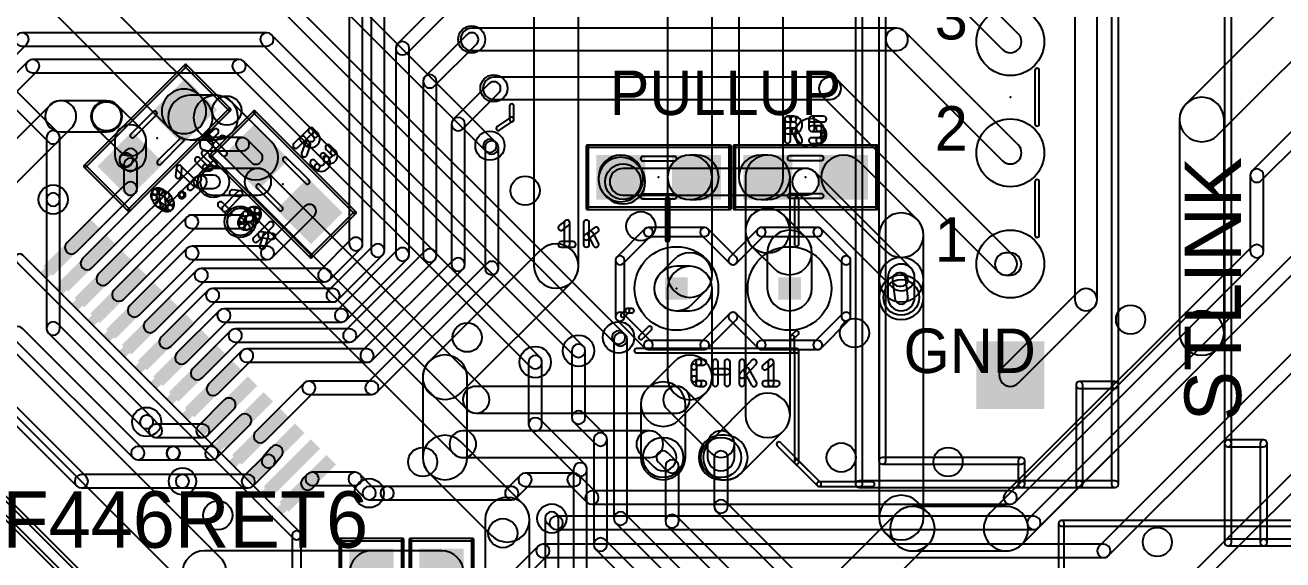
# Model space of a CAD drawing. Extents: x -4.5 to 73, y -1.7 to 47.2.
# Drawn here: x 29.37 to 57.62, y 15.2 to 27.22 of the extents above; entities that cross this region are included whole.
import ezdxf
from ezdxf.enums import TextEntityAlignment as Align

# ---------------------------------------------------------------- set-up
doc = ezdxf.new("R2010")
doc.units = 0
for name, color, linetype in [('1', 12, 'CONTINUOUS'), ('16', 132, 'CONTINUOUS'), ('17', 110, 'CONTINUOUS'), ('18', 110, 'CONTINUOUS'), ('21', 253, 'CONTINUOUS'), ('22', 253, 'CONTINUOUS'), ('23', 53, 'CONTINUOUS'), ('24', 53, 'CONTINUOUS'), ('25', 253, 'CONTINUOUS'), ('27', 253, 'CONTINUOUS'), ('39', 12, 'CONTINUOUS'), ('41', 12, 'CONTINUOUS'), ('42', 132, 'CONTINUOUS'), ('51', 253, 'CONTINUOUS'), ('52', 253, 'CONTINUOUS')]:
    doc.layers.add(name, color=color, linetype=linetype)

# ---------------------------------------------------------------- blocks, each defined once
blk = doc.blocks.new('RECT')
blk.add_solid([(-0.5, -0.5), (0.5, -0.5), (-0.5, 0.5), (0.5, 0.5)])
blk = doc.blocks.new('ROUNDP')
blk.add_circle((0, 0), 0.5)
blk = doc.blocks.new('SQUAREP')
blk.add_solid([(-0.5, -0.5), (0.5, -0.5), (-0.5, 0.5), (0.5, 0.5)])
blk = doc.blocks.new('ROUNDV')
blk.add_circle((0, 0), 0.5)

msp = doc.modelspace()

# ---------------------------------------------------------------- linework, layer by layer
at = {"layer": '1'}
for points in [[(52.947, 34.0875), (52.947, 21.047, 1), (53.447, 21.047), (53.447, 34.0875, 1)], [(45.4, 31.7), (45.4, 23.8, 1), (46.4, 23.8), (46.4, 31.7, 1)], [(44.8, 23.8), (44.8, 30.76, 1), (43.8, 30.76), (43.8, 23.8, 1)], [(36.65, 29.4), (36.65, 22.3, 1), (36.95, 22.3), (36.95, 29.4, 1)], [(41.8, 21.8061), (41.8, 28.8, 1), (40.8, 28.8), (40.8, 21.8061, 1)], [(56.1529, 24.7471), (59.0911, 27.6852, 1), (58.3839, 28.3923), (55.4458, 25.4542, 1)], [(30.0664, 27.4498), (32.5862, 24.93, 1), (33.2933, 25.6371), (30.7736, 28.1569, 1)], [(30.1061, 24.8061), (26.8061, 28.1061, 1), (26.5939, 27.8939), (29.8939, 24.5939, 1)], [(37.9529, 26.5939), (39.1529, 27.7939, 1), (38.9408, 28.006), (37.7408, 26.806, 1)], [(37.1421, 27.8079), (37.1421, 22.1523, 1), (37.4421, 22.1523), (37.4421, 27.8079, 1)], [(37.6969, 26.7), (37.6969, 22.0673, 1), (37.9969, 22.0673), (37.9969, 26.7, 1)], [(38.5658, 25.8536), (39.5061, 26.7939, 1), (39.2939, 27.0061), (38.3536, 26.0658, 1)], [(38.6097, 22.0403), (38.6097, 25.9597, 1), (38.3097, 25.9597), (38.3097, 22.0403, 1)], [(32.5862, 24.93), (32.7262, 24.79, 1), (33.4333, 25.4971), (33.2933, 25.6371, 1)], [(39.2037, 24.8915), (40.0061, 25.6939, 1), (39.7939, 25.9061), (38.9915, 25.1037, 1)], [(30.9525, 24.9227), (31.4902, 24.385, 1), (31.9852, 24.88), (31.4475, 25.4177, 1)], [(33.654, 25.6435), (33.0798, 25.6435, 1), (33.0798, 24.6435), (33.654, 24.6435, 1)], [(33.3004, 24.79), (34.2004, 23.89, 1), (34.9075, 24.5971), (34.0075, 25.4971, 1)], [(56.2994, 20.2994), (56.2994, 25.1006, 1), (55.2994, 25.1006), (55.2994, 20.2994, 1)], [(38.9476, 24.9976), (38.9476, 21.8384, 1), (39.2476, 21.8384), (39.2476, 24.9976, 1)], [(31.3877, 24.6325), (31.3877, 24.3, 1), (32.0877, 24.3), (32.0877, 24.6325, 1)], [(30.15, 23.3), (30.15, 24.7, 1), (29.85, 24.7), (29.85, 23.3, 1)], [(30.8724, 21.7627), (33.5472, 24.4375, 1), (33.335, 24.6496), (30.6603, 21.9748, 1)], [(34.254, 24.6935), (33.4411, 24.6935, 1), (33.4411, 24.3935), (34.254, 24.3935, 1)], [(34.1479, 24.4375), (34.4479, 24.1375, 1), (34.66, 24.3496), (34.36, 24.6496, 1)], [(39.7038, 24.4038), (39.7439, 24.3637, 1), (39.9561, 24.5759), (39.916, 24.616, 1)], [(39.7, 24.4698), (39.7, 21.7588, 1), (40, 21.7588), (40, 24.4698, 1)], [(31.6316, 24.4061), (31.5316, 24.3061, 1), (31.7438, 24.0939), (31.8438, 24.1939, 1)], [(31.4877, 24.2), (31.4877, 24.1815, 1), (31.7877, 24.1815), (31.7877, 24.2, 1)], [(31.5316, 24.0754), (31.6316, 23.9754, 1), (31.8438, 24.1875), (31.7438, 24.2875, 1)], [(42.25, 23.8), (42.25, 23.75, 1), (43.25, 23.75), (43.25, 23.8, 1)], [(44.45, 24.3), (44.3, 24.3, 1), (44.3, 23.3), (44.45, 23.3, 1)], [(44.8, 21.6), (44.8, 23.8, 1), (43.8, 23.8), (43.8, 21.6, 1)], [(46.05, 24.3), (45.9, 24.3, 1), (45.9, 23.3), (46.05, 23.3, 1)], [(46.55, 22.6), (46.55, 23.8, 1), (45.55, 23.8), (45.55, 22.6, 1)], [(47.3964, 23.4464), (48.6964, 22.1464, 1), (49.4036, 22.8536), (48.1036, 24.1536, 1)], [(31.5877, 24.0815), (31.5877, 23.5473, 1), (31.8877, 23.5473), (31.8877, 24.0815, 1)], [(43.1536, 24.0536), (43.1036, 24.1036, 1), (42.3964, 23.3964), (42.4464, 23.3464, 1)], [(33.1986, 23.8061), (31.0138, 21.6213, 1), (31.226, 21.4092), (33.4107, 23.5939, 1)], [(33.6, 23.85), (33.3047, 23.85, 1), (33.3047, 23.55), (33.6, 23.55, 1)], [(31.6316, 23.6533), (30.3067, 22.3284, 1), (30.5188, 22.1163), (31.8438, 23.4412, 1)], [(34.9207, 21.9939), (35.8621, 22.9354, 1), (35.65, 23.1475), (34.7085, 22.2061, 1)], [(31.5795, 21.0556), (33.2178, 22.6939, 1), (33.0057, 22.9061), (31.3674, 21.2677, 1)], [(34.2, 22.95), (33.1118, 22.95, 1), (33.1118, 22.65), (34.2, 22.65, 1)], [(46.8936, 22.4636), (46.4036, 22.9536, 1), (45.6964, 22.2464), (46.1864, 21.7564, 1)], [(46.55, 18.45), (46.55, 22.6, 1), (45.55, 22.6), (45.55, 18.45, 1)], [(48.55, 22.5), (48.55, 21.5, 1), (49.55, 21.5), (49.55, 22.5, 1)], [(47.04, 21.3), (47.04, 22.11, 1), (46.04, 22.11), (46.04, 21.3, 1)], [(36.2061, 21.4939), (36.9061, 22.1939, 1), (36.6939, 22.4061), (35.9939, 21.7061, 1)], [(31.9331, 20.702), (33.2249, 21.9939, 1), (33.0128, 22.2061), (31.7209, 20.9142, 1)], [(33.1189, 21.95), (34.8146, 21.95, 1), (34.8146, 22.25), (33.1189, 22.25, 1)], [(36.3935, 21.0415), (37.3981, 22.0462, 1), (37.186, 22.2583), (36.1813, 21.2537, 1)], [(36.5809, 20.5891), (37.9529, 21.9612, 1), (37.7408, 22.1733), (36.3687, 20.8013, 1)], [(36.7682, 20.1367), (38.5658, 21.9342, 1), (38.3536, 22.1464), (36.5561, 20.3489, 1)], [(39.1536, 18.9525), (41.6536, 21.4525, 1), (40.9464, 22.1596), (38.4464, 19.6596, 1)], [(44.3536, 20.9464), (44.6536, 21.2464, 1), (43.9464, 21.9536), (43.6464, 21.6536, 1)], [(37.1556, 19.6843), (39.2037, 21.7324, 1), (38.9915, 21.9445), (36.9435, 19.8965, 1)], [(37.2649, 18.9615), (39.9561, 21.6527, 1), (39.7439, 21.8649), (37.0527, 19.1737, 1)], [(44, 20.8), (44.3, 20.8, 1), (44.3, 21.8), (44, 21.8, 1)], [(44.8, 19.3), (44.8, 21.3, 1), (43.8, 21.3), (43.8, 19.3, 1)], [(48.55, 21.5), (48.55, 21.1, 1), (49.55, 21.1), (49.55, 21.5, 1)], [(32.2866, 20.3485), (33.432, 21.4939, 1), (33.2199, 21.7061), (32.0745, 20.5606, 1)], [(33.326, 21.45), (36.1, 21.45, 1), (36.1, 21.75), (33.326, 21.75, 1)], [(48.55, 21.1), (48.55, 16.15, 1), (49.55, 16.15), (49.55, 21.1, 1)], [(48.8512, 21.4814), (48.9012, 21.0814, 1), (49.1988, 21.1186), (49.1488, 21.5186, 1)], [(49, 21.35), (49.05, 21.35, 1), (49.05, 21.65), (49, 21.65, 1)], [(32.6402, 19.9949), (33.6868, 21.0415, 1), (33.4746, 21.2537), (32.428, 20.2071, 1)], [(33.5807, 20.9976), (36.2874, 20.9976, 1), (36.2874, 21.2976), (33.5807, 21.2976, 1)], [(53.0202, 21.2238), (51.3232, 19.5268, 1), (51.6768, 19.1732), (53.3738, 20.8702, 1)], [(32.9937, 19.6414), (33.9415, 20.5891, 1), (33.7293, 20.8013), (32.7816, 19.8535, 1)], [(33.8354, 20.5452), (36.4748, 20.5452, 1), (36.4748, 20.8452), (33.8354, 20.8452, 1)], [(51.7536, 15.5464), (56.1529, 19.9458, 1), (55.4458, 20.6529), (51.0464, 16.2536, 1)], [(33.7526, 15.2545), (28.7536, 20.2536, 1), (28.0464, 19.5464), (33.0455, 14.5474, 1)], [(32.0061, 17.7061), (29.3085, 20.4037, 1), (29.0963, 20.1915), (31.7939, 17.4939, 1)], [(33.3473, 19.2878), (34.1962, 20.1367, 1), (33.984, 20.3489), (33.1351, 19.5, 1)], [(34.0901, 20.0928), (36.6622, 20.0928, 1), (36.6622, 20.3928), (34.0901, 20.3928, 1)], [(42.5939, 20.0939), (42.6391, 20.0487, 1), (42.8513, 20.2609), (42.8061, 20.3061, 1)], [(25.1448, 19.9949), (30.3939, 14.7458, 1), (30.6061, 14.958), (25.357, 20.2071, 1)], [(42.5952, 20.1548), (42.5952, 16.1288, 1), (42.8952, 16.1288), (42.8952, 20.1548, 1)], [(33.7008, 18.9343), (34.4509, 19.6843, 1), (34.2387, 19.8965), (33.4887, 19.1464, 1)], [(34.3448, 19.6404), (37.0496, 19.6404, 1), (37.0496, 19.9404), (34.3448, 19.9404, 1)], [(39.3, 17.5), (39.3, 19.3061, 1), (38.3, 19.3061), (38.3, 17.5, 1)], [(40.979, 18.2449), (40.979, 19.6449, 1), (40.679, 19.6449), (40.679, 18.2449, 1)], [(41.95, 18.4), (41.95, 19.9, 1), (41.65, 19.9), (41.65, 18.4, 1)], [(44.0536, 18.3464), (44.6536, 18.9464, 1), (43.9464, 19.6536), (43.3464, 19.0536, 1)], [(34.7615, 17.8736), (35.8494, 18.9615, 1), (35.6373, 19.1737), (34.5494, 18.0858, 1)], [(37.1588, 19.2176), (35.7433, 19.2176, 1), (35.7433, 18.9176), (37.1588, 18.9176, 1)], [(43.2, 18.7), (43.2, 17.5, 1), (44.2, 17.5), (44.2, 18.7, 1)], [(45.4536, 17.1464), (46.4036, 18.0964, 1), (45.6964, 18.8036), (44.7464, 17.8536, 1)], [(33.8422, 18.7929), (33.2555, 18.2061, 1), (33.4676, 17.9939), (34.0544, 18.5807, 1)], [(32.4061, 18.2061), (32.2061, 18.4061, 1), (31.9939, 18.1939), (32.1939, 17.9939, 1)], [(34.1958, 18.4393), (33.4574, 17.7009, 1), (33.6695, 17.4887), (34.4079, 18.2272, 1)], [(41.9465, 17.3396), (40.9351, 18.351, 1), (40.723, 18.1389), (41.7343, 17.1275, 1)], [(42.3989, 18.0133), (41.9061, 18.5061, 1), (41.6939, 18.2939), (42.1867, 17.8011, 1)], [(33.3615, 18.25), (32.3, 18.25, 1), (32.3, 17.95), (33.3615, 17.95, 1)], [(40.5536, 16.4536), (39.1536, 17.8536, 1), (38.4464, 17.1464), (39.8464, 15.7464, 1)], [(42.4428, 15.5414), (42.4428, 17.9072, 1), (42.1428, 17.9072), (42.1428, 15.5414, 1)], [(45, 17), (45.1, 17, 1), (45.1, 18), (45, 18, 1)], [(32.6948, 17.75), (31.9, 17.75, 1), (31.9, 17.45), (32.6948, 17.45, 1)], [(32.8061, 17.7009), (32.8009, 17.7061, 1), (32.5887, 17.4939), (32.5939, 17.4887, 1)], [(33.5634, 17.7448), (32.7, 17.7448, 1), (32.7, 17.4448), (33.5634, 17.4448, 1)], [(34.4885, 16.8589), (34.9409, 17.3113, 1), (34.7287, 17.5235), (34.2763, 17.0711, 1)], [(34.95, 17.3213), (35.1241, 17.53, 1), (34.8938, 17.7222), (34.7196, 17.5135, 1)], [(43.5939, 17.3939), (43.7939, 17.1939, 1), (44.0061, 17.4061), (43.8061, 17.6061, 1)], [(45.15, 16.4), (45.15, 17.5, 1), (44.85, 17.5), (44.85, 16.4, 1)], [(41.9904, 14.854), (41.9904, 17.2336, 1), (41.6904, 17.2336), (41.6904, 14.854, 1)], [(43.75, 17.3), (43.75, 16.0677, 1), (44.05, 16.0677), (44.05, 17.3, 1)], [(32.9038, 16.815), (34.3824, 16.815, 1), (34.3824, 17.115), (32.9038, 17.115, 1)], [(35.71, 17.1251), (35.61, 17.0251, 1), (35.8221, 16.813), (35.9221, 16.913, 1)], [(36.781, 17.169), (35.8161, 17.169, 1), (35.8161, 16.869), (36.781, 16.869, 1)], [(37.2061, 16.8061), (36.887, 17.1251, 1), (36.6749, 16.913), (36.9939, 16.5939, 1)], [(40.7, 13.9), (40.7, 16.1, 1), (39.7, 16.1), (39.7, 13.9, 1)], [(46.7348, 14.8773), (45.1061, 16.5061, 1), (44.8939, 16.2939), (46.5227, 14.6652, 1)], [(48.9464, 16.2536), (47.3152, 14.6223, 1), (48.0223, 13.9152), (49.6536, 15.5464, 1)], [(48.6964, 15.7964), (48.9464, 15.5464, 1), (49.6536, 16.2536), (49.4036, 16.5036, 1)], [(51.4, 16.4), (49.3, 16.4, 1), (49.3, 15.4), (51.4, 15.4, 1)], [(41.05, 16.1298), (41.05, 13.1, 1), (41.35, 13.1), (41.35, 16.1298, 1)], [(45.7348, 13.3513), (42.8513, 16.2348, 1), (42.6391, 16.0227), (45.5227, 13.1392, 1)], [(46.2348, 13.945), (44.0061, 16.1737, 1), (43.7939, 15.9616), (46.0227, 13.7328, 1)], [(45.2348, 12.8115), (42.3989, 15.6474, 1), (42.1867, 15.4353), (45.0227, 12.5994, 1)], [(38.7225, 15.401), (33.399, 15.401, 1), (33.399, 14.401), (38.7225, 14.401, 1)], [(38.7225, 15.401), (37.151, 15.401, 1), (37.151, 14.401), (38.7225, 14.401, 1)]]:
    msp.add_lwpolyline(points, format="xyb", close=True, dxfattribs=at)
at = {"layer": '16'}
for points in [[(39.916, 24.616), (35.7261, 28.8059, 1), (35.5139, 28.5937), (39.7038, 24.4038, 1)], [(50.2733, 27.7232), (51.3232, 26.6732, 1), (51.6768, 27.0268), (50.6268, 28.0767, 1)], [(42.8061, 20.3061), (35.5061, 27.6061, 1), (35.2939, 27.3939), (42.5939, 20.0939, 1)], [(39.4, 26.65), (48.95, 26.65, 1), (48.95, 27.15), (39.4, 27.15, 1)], [(48.7732, 26.7232), (51.3232, 24.1732, 1), (51.6768, 24.5268), (49.1268, 27.0768, 1)], [(29.1939, 27.0061), (25.8519, 23.664, 1), (26.064, 23.4519), (29.4061, 26.7939, 1)], [(34.8, 27.05), (29.3, 27.05, 1), (29.3, 26.75), (34.8, 26.75, 1)], [(41.9061, 20.0061), (34.9061, 27.0061, 1), (34.6939, 26.7939), (41.6939, 19.7939, 1)], [(26.349, 22.8971), (29.6459, 26.1939, 1), (29.4337, 26.4061), (26.1369, 23.1092, 1)], [(29.5398, 26.15), (34.174, 26.15, 1), (34.174, 26.45), (29.5398, 26.45, 1)], [(34.0679, 26.1939), (40.723, 19.5389, 1), (40.9351, 19.751), (34.28, 26.4061, 1)], [(47.45, 26.05), (39.9, 26.05, 1), (39.9, 25.55), (47.45, 25.55, 1)], [(51.5768, 22.0268), (47.6268, 25.9768, 1), (47.2732, 25.6232), (51.2232, 21.6732, 1)], [(29.9227, 25.4177), (28.1525, 23.6475, 1), (28.6475, 23.1525), (30.4177, 24.9227, 1)], [(30.1702, 24.8202), (31.2, 24.8202, 1), (31.2, 25.5202), (30.1702, 25.5202, 1)], [(58.6314, 25.6448), (56.9314, 23.9448, 1), (57.1436, 23.7327), (58.8436, 25.4327, 1)], [(33.6, 23.4), (34.6, 23.4, 1), (34.6, 24), (33.6, 24, 1)], [(39.7121, 19.0121), (34.8121, 23.9121, 1), (34.3879, 23.4879), (39.2879, 18.5879, 1)], [(46.9, 24), (42.8, 24, 1), (42.8, 23.4), (46.9, 23.4, 1)], [(46.6879, 23.4879), (48.8379, 21.3379, 1), (49.2621, 21.7621), (47.1121, 23.9121, 1)], [(56.8875, 23.8388), (56.8875, 22.1388, 1), (57.1875, 22.1388), (57.1875, 23.8388, 1)], [(29.85, 23.3), (29.85, 20.4, 1), (30.15, 20.4), (30.15, 23.3, 1)], [(34.2, 22.5), (34.2092, 22.5, 1), (34.2092, 23.1), (34.2, 23.1, 1)], [(39.4165, 18.012), (34.4214, 23.012, 1), (33.9969, 22.588), (38.9921, 17.588, 1)], [(58.6314, 22.8448), (51.9225, 16.1359, 1), (52.1346, 15.9237), (58.8436, 22.6327, 1)], [(25.0939, 22.2939), (30.5289, 16.8589, 1), (30.7411, 17.0711), (25.3061, 22.5061, 1)], [(51.5, 22.1), (51.4, 22.1, 1), (51.4, 21.6), (51.5, 21.6, 1)], [(56.9314, 22.2448), (51.3899, 16.7032, 1), (51.602, 16.4911), (57.1436, 22.0327, 1)], [(48.75, 21.55), (48.75, 21.1, 1), (49.35, 21.1), (49.35, 21.55, 1)], [(53.7048, 15.2939), (58.8436, 20.4327, 1), (58.6314, 20.6448), (53.4927, 15.5061, 1)], [(29.8939, 20.2939), (31.9939, 18.1939, 1), (32.2061, 18.4061), (30.1061, 20.5061, 1)], [(25.7331, 19.2947), (31.3357, 13.6921, 1), (31.5479, 13.9043), (25.9453, 19.5069, 1)], [(44, 19.1), (39.5, 19.1, 1), (39.5, 18.5), (44, 18.5, 1)], [(45.2121, 18.0121), (44.2121, 19.0121, 1), (43.7879, 18.5879), (44.7879, 17.5879, 1)], [(43.4, 18.1), (39.2043, 18.1, 1), (39.2043, 17.5), (43.4, 17.5, 1)], [(43.9121, 17.7121), (43.6121, 18.0121, 1), (43.1879, 17.5879), (43.4879, 17.2879, 1)], [(45.3, 17.5), (45.3, 17.8, 1), (44.7, 17.8), (44.7, 17.5, 1)], [(58.6314, 17.9395), (55.698, 15.0061, 1), (55.9101, 14.7939), (58.8436, 17.7274, 1)], [(30.635, 16.815), (32.9038, 16.815, 1), (32.9038, 17.115), (30.635, 17.115, 1)], [(40.4061, 16.5939), (40.7061, 16.8939, 1), (40.4939, 17.1061), (40.1939, 16.8061, 1)], [(40.6, 16.85), (41.6975, 16.85, 1), (41.6975, 17.15), (40.6, 17.15, 1)], [(41.5914, 16.8939), (41.9939, 16.4914, 1), (42.2061, 16.7035), (41.8035, 17.1061, 1)], [(37.1, 16.55), (37.5, 16.55, 1), (37.5, 16.85), (37.1, 16.85, 1)], [(37.6085, 16.8037), (37.6061, 16.8061, 1), (37.3939, 16.5939), (37.3963, 16.5915, 1)], [(37.5024, 16.5476), (40.3, 16.5475, 1), (40.3, 16.8475), (37.5024, 16.8476, 1)], [(40.45, 16.6975), (40.45, 16.7, 1), (40.15, 16.7), (40.15, 16.6975, 1)], [(51.4959, 16.7472), (42.1, 16.7475, 1), (42.1, 16.4475), (51.4959, 16.4472, 1)], [(41.4061, 16.1359), (41.3061, 16.2359, 1), (41.0939, 16.0237), (41.1939, 15.9237, 1)], [(52.0286, 16.1798), (41.3, 16.1798, 1), (41.3, 15.8798), (52.0286, 15.8798, 1)], [(38.4061, 12.5939), (41.1061, 15.2939, 1), (40.8939, 15.5061), (38.1939, 12.8061, 1)], [(41, 15.25), (53.5988, 15.25, 1), (53.5988, 15.55), (41, 15.55, 1)]]:
    msp.add_lwpolyline(points, format="xyb", close=True, dxfattribs=at)
at = {"layer": '21'}
for points in [[(56.4637, 17.8188), (56.4637, 30.7588, 1), (56.3113, 30.7588), (56.3113, 17.8188, 1)], [(43.2932, 22.6418), (42.6582, 22.0068, 1), (42.8018, 21.8632), (43.4368, 22.4982, 1)], [(43.365, 22.4684), (44.635, 22.4684, 1), (44.635, 22.6716), (43.365, 22.6716, 1)], [(44.5632, 22.4982), (45.1982, 21.8632, 1), (45.3418, 22.0068), (44.7068, 22.6418, 1)], [(45.3418, 21.8632), (45.9768, 22.4982, 1), (45.8332, 22.6418), (45.1982, 22.0068, 1)], [(45.905, 22.4684), (47.175, 22.4684, 1), (47.175, 22.6716), (45.905, 22.6716, 1)], [(47.1032, 22.4982), (47.7382, 21.8632, 1), (47.8818, 22.0068), (47.2468, 22.6418, 1)], [(29.1742, 21.903), (35.3967, 15.6805, 1), (35.5404, 15.8241), (29.3179, 22.0467, 1)], [(42.6284, 21.935), (42.6284, 20.665, 1), (42.8316, 20.665), (42.8316, 21.935, 1)], [(47.7084, 21.935), (47.7084, 20.665, 1), (47.9116, 20.665), (47.9116, 21.935, 1)], [(42.6582, 20.5932), (43.2932, 19.9582, 1), (43.4368, 20.1018), (42.8018, 20.7368, 1)], [(45.1982, 20.7368), (44.5632, 20.1018, 1), (44.7068, 19.9582), (45.3418, 20.5932, 1)], [(45.9768, 20.1018), (45.3418, 20.7368, 1), (45.1982, 20.5932), (45.8332, 19.9582, 1)], [(47.7382, 20.7368), (47.1032, 20.1018, 1), (47.2468, 19.9582), (47.8818, 20.5932, 1)], [(44.635, 20.1316), (43.365, 20.1316, 1), (43.365, 19.9284), (44.635, 19.9284, 1)], [(47.175, 20.1316), (45.905, 20.1316, 1), (45.905, 19.9284), (47.175, 19.9284, 1)], [(56.4637, 15.5888), (56.4637, 17.8188, 1), (56.3113, 17.8188), (56.3113, 15.5888, 1)], [(57.1875, 17.895), (56.3875, 17.895, 1), (56.3875, 17.7426), (57.1875, 17.7426, 1)], [(57.2637, 15.5888), (57.2637, 17.8188, 1), (57.1113, 17.8188), (57.1113, 15.5888, 1)], [(35.367, 15.7523), (35.367, 15.0452, 1), (35.5702, 15.0452), (35.5702, 15.7523, 1)], [(56.3875, 15.5126), (57.1875, 15.5126, 1), (57.1875, 15.665), (56.3875, 15.665, 1)], [(57.1875, 15.5126), (58.4875, 15.5126, 1), (58.4875, 15.665), (57.1875, 15.665, 1)]]:
    msp.add_lwpolyline(points, format="xyb", close=True, dxfattribs=at)
at = {"layer": '22'}
for points in [[(48.0238, 34.3), (48.0238, 16.9, 1), (48.1762, 16.9), (48.1762, 34.3, 1)], [(48.7012, 17.425), (48.7012, 33.775, 1), (48.5488, 33.775), (48.5488, 17.425, 1)], [(53.9262, 19.13), (53.9262, 32.07, 1), (53.7738, 32.07), (53.7738, 19.13, 1)], [(53.1262, 16.9), (53.1262, 19.13, 1), (52.9738, 19.13), (52.9738, 16.9, 1)], [(53.05, 19.0538), (53.85, 19.0538, 1), (53.85, 19.2062), (53.05, 19.2062, 1)], [(53.9262, 16.9), (53.9262, 19.13, 1), (53.7738, 19.13), (53.7738, 16.9, 1)], [(51.75, 17.5012), (48.625, 17.5012, 1), (48.625, 17.3488), (51.75, 17.3488, 1)], [(51.8262, 16.9), (51.8262, 17.425, 1), (51.6738, 17.425), (51.6738, 16.9, 1)], [(51.75, 16.9762), (48.1, 16.9762, 1), (48.1, 16.8238), (51.75, 16.8238, 1)], [(53.05, 16.9762), (51.75, 16.9762, 1), (51.75, 16.8238), (53.05, 16.8238, 1)], [(53.85, 16.9762), (53.05, 16.9762, 1), (53.05, 16.8238), (53.85, 16.8238, 1)], [(52.6438, 15.9553), (64.6437, 15.9553, 1), (64.6437, 16.0823), (52.6438, 16.0823, 1)], [(52.5803, 16.0188), (52.5803, 12.9088, 1), (52.7073, 12.9088), (52.7073, 16.0188, 1)]]:
    msp.add_lwpolyline(points, format="xyb", close=True, dxfattribs=at)
at = {"layer": '23'}
for p in [(32.3388, 24.6825), (43.6, 23.8), (46.9, 23.8), (35.155, 23.6425), (44, 21.3)]:
    msp.add_point(p, dxfattribs=at)
at = {"layer": '24'}
msp.add_point((51.5, 25.6), dxfattribs=at)
at = {"layer": '25'}
for points in [[(46.5583, 24.6255), (46.5583, 25.1081, 1), (46.4313, 25.1081), (46.4313, 24.6255, 1)], [(46.4948, 25.0446), (46.6289, 25.0446, 1), (46.6289, 25.1716), (46.4948, 25.1716, 1)], [(46.6289, 24.9035, 1), (46.6289, 24.7765, 1), (46.6289, 25.1716, 1), (46.6289, 25.0446, -1)], [(47.1006, 24.8936), (47.1006, 25.1081, 1), (46.9736, 25.1081), (46.9736, 24.8936, 1)], [(47.0371, 25.0446), (47.3052, 25.0446, 1), (47.3052, 25.1716), (47.0371, 25.1716, 1)], [(35.4971, 24.4678), (35.8384, 24.8091, 1), (35.7485, 24.8989), (35.4073, 24.5576, 1)], [(35.7485, 24.8091), (35.8433, 24.7143, 1), (35.9331, 24.8041), (35.8384, 24.8989, 1)], [(46.6289, 24.9035), (46.4948, 24.9035, 1), (46.4948, 24.7765), (46.6289, 24.7765, 1)], [(46.8197, 24.6539), (46.7125, 24.8684, 1), (46.5989, 24.8116), (46.7061, 24.5971, 1)], [(47.1979, 24.9571), (47.0371, 24.9571, 1), (47.0371, 24.8301), (47.1979, 24.8301, 1)], [(47.2417, 24.7864, 1), (47.3687, 24.7864, 0.4142), (47.1979, 24.9571, 1), (47.1979, 24.8301, -0.4142)], [(35.7436, 24.6145), (35.6488, 24.7093, 1), (35.559, 24.6195), (35.6538, 24.5247, 1)], [(35.702, 24.3031), (35.7779, 24.5306, 1), (35.6574, 24.5707), (35.5815, 24.3432, 1)], [(35.7436, 24.6145, 1), (35.6538, 24.5247, 1), (35.9331, 24.8041, 1), (35.8433, 24.7143, -1)], [(47.0371, 24.562), (47.1979, 24.562, 1), (47.1979, 24.689), (47.0371, 24.689, 1)], [(47.1979, 24.689, 1), (47.1979, 24.562, 0.4142), (47.3687, 24.7327, 1), (47.2417, 24.7327, -0.4142)], [(47.3687, 24.7327), (47.3687, 24.7864, 1), (47.2417, 24.7864), (47.2417, 24.7327, 1)], [(36.1839, 24.25), (36.108, 24.3258, 1), (36.0182, 24.236), (36.0941, 24.1602, 1)], [(36.1839, 24.25, 1), (36.0941, 24.1602, 1), (36.3355, 24.4017, 1), (36.2457, 24.3119, -1)], [(36.132, 24.4256), (36.2457, 24.3119, 1), (36.3355, 24.4017), (36.2218, 24.5154, 1)], [(35.7907, 24.0844), (35.8855, 23.9896, 1), (35.9753, 24.0794), (35.8805, 24.1742, 1)], [(35.9753, 24.0794, 1), (35.8855, 23.9896, 1), (36.1649, 24.269, 1), (36.0751, 24.1792, -1)], [(44.5007, 19.5796, 1), (44.5007, 19.7066, 0.4142), (44.33, 19.5359, 1), (44.457, 19.5359, -0.4142)], [(44.457, 19.2677), (44.457, 19.5359, 1), (44.33, 19.5359), (44.33, 19.2677, 1)], [(44.5007, 19.5796), (44.608, 19.5796, 1), (44.608, 19.7066), (44.5007, 19.7066, 1)], [(44.9354, 19.1605), (44.9354, 19.6431, 1), (44.8084, 19.6431), (44.8084, 19.1605, 1)], [(44.8719, 19.3651), (45.14, 19.3651, 1), (45.14, 19.4921), (44.8719, 19.4921, 1)], [(45.0765, 19.6431), (45.0765, 19.1605, 1), (45.2035, 19.1605), (45.2035, 19.6431, 1)], [(45.5352, 19.1605), (45.5352, 19.6431, 1), (45.4082, 19.6431), (45.4082, 19.1605, 1)], [(45.6928, 19.6858), (45.4247, 19.3909, 1), (45.5187, 19.3055), (45.7868, 19.6004, 1)], [(45.7956, 19.1909), (45.6347, 19.4858, 1), (45.5232, 19.425), (45.6841, 19.1301, 1)], [(46.0271, 19.4863), (46.1611, 19.5935, 1), (46.0818, 19.6927), (45.9478, 19.5854, 1)], [(46.058, 19.6431), (46.058, 19.1605, 1), (46.185, 19.1605), (46.185, 19.6431, 1)], [(44.457, 19.2677, 1), (44.33, 19.2677, 0.4142), (44.5007, 19.097, 1), (44.5007, 19.224, -0.4142)], [(44.608, 19.224), (44.5007, 19.224, 1), (44.5007, 19.097), (44.608, 19.097, 1)], [(45.9874, 19.097), (46.2555, 19.097, 1), (46.2555, 19.224), (45.9874, 19.224, 1)]]:
    msp.add_lwpolyline(points, format="xyb", close=True, dxfattribs=at)
at = {"layer": '27'}
for points in [[(33.5452, 24.6318), (33.6969, 24.7834, 1), (33.6071, 24.8732), (33.4554, 24.7216, 1)], [(33.8865, 24.3803), (33.5452, 24.7216, 1), (33.4554, 24.6318), (33.7967, 24.2905, 1)], [(33.6969, 24.4801), (33.8486, 24.6318, 1), (33.7588, 24.7216), (33.6071, 24.5699, 1)], [(33.6678, 24.1616), (33.4403, 24.3891, 1), (33.3505, 24.2993), (33.578, 24.0718, 1)], [(32.875, 23.8295), (32.8939, 24.0001, 1), (32.7677, 24.0141), (32.7487, 23.8435, 1)], [(32.7859, 23.9622), (33.1271, 23.621, 1), (33.217, 23.7108), (32.8757, 24.052, 1)], [(33.1988, 24.1476), (33.3695, 23.977, 1), (33.4593, 24.0668), (33.2886, 24.2375, 1)], [(33.4593, 24.0668, 1), (33.3695, 23.977, 0.4142), (33.573, 23.977, 1), (33.4832, 24.0668, -0.4142)], [(33.573, 23.977), (33.6678, 24.0718, 1), (33.578, 24.1616), (33.4832, 24.0668, 1)], [(33.1222, 23.5262), (33.3117, 23.7158, 1), (33.2219, 23.8056), (33.0324, 23.616, 1)], [(32.3326, 23.4191, 1), (32.2428, 23.5089, 0.3205), (32.2117, 23.3223, 1), (32.3258, 23.3782, -0.3205)], [(32.3735, 23.4259, 1), (32.4293, 23.54, 0.3205), (32.2428, 23.5089, 1), (32.3326, 23.4191, -0.3205)], [(32.5082, 23.3433, 1), (32.598, 23.4331, 0.1139), (32.4221, 23.543, 1), (32.3808, 23.4229, -0.1139)], [(32.5404, 23.1298), (32.5025, 23.471, 1), (32.3762, 23.457), (32.4142, 23.1157, 1)], [(32.5879, 23.2158, 1), (32.7079, 23.2572, 0.1139), (32.598, 23.4331, 1), (32.5082, 23.3433, -0.1139)], [(32.917, 23.3589), (32.9359, 23.3778, 1), (32.8461, 23.4677), (32.8272, 23.4487, 1)], [(32.9359, 23.4297), (32.917, 23.4487, 1), (32.8272, 23.3589), (32.8461, 23.3399, 1)], [(32.8461, 23.3779), (32.8651, 23.3589, 1), (32.9549, 23.4487), (32.9359, 23.4677, 1)], [(32.8651, 23.4487), (32.8461, 23.4297, 1), (32.9359, 23.3399), (32.9549, 23.3589, 1)], [(34.1502, 23.4798), (33.809, 23.1386, 1), (33.8988, 23.0488), (34.24, 23.39, 1)], [(34.0175, 23.3908), (34.1881, 23.3718, 1), (34.2021, 23.498), (34.0315, 23.517, 1)], [(32.3288, 23.3709, 1), (32.2087, 23.3296, 0.1139), (32.3186, 23.1537, 1), (32.4084, 23.2435, -0.1139)], [(32.4084, 23.2435, 1), (32.3186, 23.1537, 0.1139), (32.4945, 23.0438, 1), (32.5359, 23.1638, -0.1139)], [(32.5431, 23.1608, 1), (32.4873, 23.0468, 0.3205), (32.6738, 23.0779, 1), (32.584, 23.1677, -0.3205)], [(32.584, 23.1677, 1), (32.6738, 23.0779, 0.3204), (32.7049, 23.2644, 1), (32.5909, 23.2086, -0.3204)], [(33.7142, 23.1436), (33.9038, 22.954, 1), (33.9936, 23.0438), (33.804, 23.2334, 1)], [(34.2799, 22.7916, 1), (34.1658, 22.8474, 0.3205), (34.1969, 22.6608, 1), (34.2867, 22.7506, -0.3205)], [(34.3626, 22.9262, 1), (34.2728, 23.016, 0.1139), (34.1628, 22.8402, 1), (34.2829, 22.7988, -0.1139)], [(34.2488, 22.7943), (34.5901, 22.8322, 1), (34.5761, 22.9584), (34.2348, 22.9205, 1)], [(34.49, 23.0059, 1), (34.4486, 23.126, 0.1139), (34.2728, 23.016, 1), (34.3626, 22.9262, -0.1139)], [(34.5382, 23.0021, 1), (34.628, 23.0919, 0.3205), (34.4414, 23.123, 1), (34.4972, 23.0089, -0.3205)], [(34.4623, 22.8265, 1), (34.5521, 22.7367, 0.1139), (34.6621, 22.9125, 1), (34.542, 22.9539, -0.1139)], [(34.545, 22.9611, 1), (34.6591, 22.9053, 0.3205), (34.628, 23.0919, 1), (34.5382, 23.0021, -0.3205)], [(34.2867, 22.7506, 1), (34.1969, 22.6608, 0.3204), (34.3835, 22.6297, 1), (34.3277, 22.7438, -0.3204)], [(34.3349, 22.7468, 1), (34.3763, 22.6267, 0.1139), (34.5522, 22.7367, 1), (34.4623, 22.8265, -0.1139)], [(34.5942, 22.3534), (34.9354, 22.6946, 1), (34.8456, 22.7844), (34.5044, 22.4432, 1)], [(41.448, 22.6177), (41.582, 22.7249, 1), (41.5027, 22.8241), (41.3686, 22.7168, 1)], [(41.4789, 22.7745), (41.4789, 22.2919, 1), (41.6059, 22.2919), (41.6059, 22.7745, 1)], [(42.0407, 22.2919), (42.0407, 22.7745, 1), (41.9137, 22.7745), (41.9137, 22.2919, 1)], [(42.1536, 22.6644), (41.9391, 22.5036, 1), (42.0153, 22.402), (42.2298, 22.5628, 1)], [(34.9374, 22.5369), (34.672, 22.5749, 1), (34.6541, 22.4491), (34.9195, 22.4112, 1)], [(34.7616, 22.2279), (34.8375, 22.4744, 1), (34.7161, 22.5117), (34.6403, 22.2653, 1)], [(41.4083, 22.2284), (41.6764, 22.2284, 1), (41.6764, 22.3554), (41.4083, 22.3554, 1)], [(42.2478, 22.3216), (42.1272, 22.5495, 1), (42.0149, 22.4901), (42.1356, 22.2622, 1)]]:
    msp.add_lwpolyline(points, format="xyb", close=True, dxfattribs=at)
at = {"layer": '39'}
for points in [[(30.7304, 24.0281), (32.9931, 26.2909, 1), (32.9572, 26.3268), (30.6944, 24.0641, 1)], [(32.9572, 26.2909), (33.9471, 25.3009, 1), (33.9831, 25.3369), (32.9931, 26.3268, 1)], [(33.9471, 25.3369), (31.6844, 23.0741, 1), (31.7203, 23.0382), (33.9831, 25.3009, 1)], [(33.5466, 24.2609), (34.5366, 25.2509, 1), (34.5006, 25.2868), (33.5107, 24.2969, 1)], [(34.5006, 25.2509), (36.7634, 22.9881, 1), (36.7993, 23.0241), (34.5366, 25.2868, 1)], [(35.8094, 22.0341), (33.5466, 24.2969, 1), (33.5107, 24.2609), (35.7734, 21.9982, 1)], [(42.0254, 23.1), (42.0254, 24.5, 1), (41.9746, 24.5), (41.9746, 23.1, 1)], [(42, 24.4746), (45.2, 24.4746, 1), (45.2, 24.5254), (42, 24.5254, 1)], [(45.1746, 24.5), (45.1746, 23.1, 1), (45.2254, 23.1), (45.2254, 24.5, 1)], [(45.3, 24.4746), (48.5, 24.4746, 1), (48.5, 24.5254), (45.3, 24.5254, 1)], [(45.3254, 23.1), (45.3254, 24.5, 1), (45.2746, 24.5), (45.2746, 23.1, 1)], [(48.4746, 24.5), (48.4746, 23.1, 1), (48.5254, 23.1), (48.5254, 24.5, 1)], [(31.7203, 23.0741), (30.7304, 24.0641, 1), (30.6944, 24.0281), (31.6844, 23.0382, 1)], [(36.7634, 23.0241), (35.7734, 22.0341, 1), (35.8094, 21.9982), (36.7993, 22.9881, 1)], [(45.2, 23.1254), (42, 23.1254, 1), (42, 23.0746), (45.2, 23.0746, 1)], [(48.5, 23.1254), (45.3, 23.1254, 1), (45.3, 23.0746), (48.5, 23.0746, 1)], [(36.4764, 12.451), (36.4764, 15.651, 1), (36.4256, 15.651), (36.4256, 12.451, 1)], [(36.451, 15.6256), (37.851, 15.6256, 1), (37.851, 15.6764), (36.451, 15.6764, 1)], [(37.8256, 15.651), (37.8256, 12.451, 1), (37.8764, 12.451), (37.8764, 15.651, 1)], [(38.0479, 12.451), (38.0479, 15.651, 1), (37.9971, 15.651), (37.9971, 12.451, 1)], [(38.0225, 15.6256), (39.4225, 15.6256, 1), (39.4225, 15.6764), (38.0225, 15.6764, 1)], [(39.3971, 15.651), (39.3971, 12.451, 1), (39.4479, 12.451), (39.4479, 15.651, 1)]]:
    msp.add_lwpolyline(points, format="xyb", close=True, dxfattribs=at)
at = {"layer": '41'}
for points in [[(46.2646, 17.7646), (47.1646, 16.8646, 1), (47.2354, 16.9354), (46.3354, 17.8354, 1)], [(47.2, 16.85), (48.4, 16.85, 1), (48.4, 16.95), (47.2, 16.95, 1)]]:
    msp.add_lwpolyline(points, format="xyb", close=True, dxfattribs=at)
at = {"layer": '42'}
for points in [[(52.05, 26.2), (52.05, 25, 1), (52.15, 25), (52.15, 26.2, 1)], [(40.25, 25.4), (40.25, 25.1, 1), (40.35, 25.1), (40.35, 25.4, 1)], [(40.2723, 25.1416), (39.9723, 24.9416, 1), (40.0277, 24.8584), (40.3277, 25.0584, 1)], [(52.05, 23.7), (52.05, 22.5, 1), (52.15, 22.5), (52.15, 23.7, 1)], [(43.85, 22.4), (43.85, 23.3, 1), (43.75, 23.3), (43.75, 22.4, 1)], [(46.65, 23.3), (46.65, 22.3, 1), (46.75, 22.3), (46.75, 23.3, 1)], [(42.8646, 20.8354), (42.7646, 20.7354, 1), (42.8354, 20.6646), (42.9354, 20.7646, 1)], [(43, 20.85), (42.9, 20.85, 1), (42.9, 20.75), (43, 20.75, 1)], [(43.3646, 20.4354), (43.1646, 20.2354, 1), (43.2354, 20.1646), (43.4354, 20.3646, 1)], [(46.6646, 20.3354), (46.5646, 20.2354, 1), (46.6354, 20.1646), (46.7354, 20.2646, 1)], [(46.55, 20.2), (46.55, 19.9, 1), (46.65, 19.9), (46.65, 20.2, 1)], [(43.1, 19.85), (46.6, 19.85, 1), (46.6, 19.95), (43.1, 19.95, 1)], [(46.6, 19.85), (46.7, 19.85, 1), (46.7, 19.95), (46.6, 19.95, 1)], [(46.65, 19.9), (46.65, 17.4, 1), (46.75, 17.4), (46.75, 19.9, 1)], [(46.6646, 17.3646), (47.1646, 16.8646, 1), (47.2354, 16.9354), (46.7354, 17.4354, 1)]]:
    msp.add_lwpolyline(points, format="xyb", close=True, dxfattribs=at)
at = {"layer": '51'}
for points in [[(31.8175, 24.7003), (32.3209, 25.2038, 1), (32.2491, 25.2756), (31.7456, 24.7722, 1)], [(32.4192, 24.0986), (32.9227, 24.602, 1), (32.8508, 24.6739), (32.3474, 24.1704, 1)], [(35.1728, 24.1638), (35.6763, 23.6603, 1), (35.7481, 23.7322), (35.2447, 24.2356, 1)], [(43.956, 24.2698), (43.244, 24.2698, 1), (43.244, 24.1682), (43.956, 24.1682, 1)], [(46.544, 24.1812), (47.256, 24.1812, 1), (47.256, 24.2828), (46.544, 24.2828, 1)], [(34.5711, 23.562), (35.0745, 23.0586, 1), (35.1464, 23.1304), (34.6429, 23.6339, 1)], [(43.956, 23.4188), (43.244, 23.4188, 1), (43.244, 23.3172), (43.956, 23.3172, 1)], [(46.544, 23.3302), (47.256, 23.3302, 1), (47.256, 23.4318), (46.544, 23.4318, 1)]]:
    msp.add_lwpolyline(points, format="xyb", close=True, dxfattribs=at)
at = {"layer": '52'}
for points in [[(52.6438, 15.9553), (64.6437, 15.9553, 1), (64.6437, 16.0823), (52.6438, 16.0823, 1)], [(52.5803, 16.0188), (52.5803, 4.0187, 1), (52.7073, 4.0187), (52.7073, 16.0188, 1)]]:
    msp.add_lwpolyline(points, format="xyb", close=True, dxfattribs=at)

# ---------------------------------------------------------------- block references
at = {"layer": '1', "xscale": 1.1}
for p, rotation in [((32.9398, 25.2835), 45), ((34.554, 24.2435), 315), ((31.7377, 24.0815), 45), ((42.75, 23.8), 180), ((44.45, 23.8), 180), ((35.756, 23.0415), 315), ((37.151, 14.901), 270), ((38.7225, 14.901), 270)]:
    msp.add_blockref('RECT', p, dxfattribs=dict(at, rotation=rotation))
for p in [(46.05, 23.8), (47.75, 23.8)]:
    msp.add_blockref('RECT', p, dxfattribs=at)
at = {"layer": '1', "xscale": 0.3, "yscale": 1.5, "rotation": 315}
for p in [(30.4128, 22.2223), (30.7663, 21.8688), (31.1199, 21.5152), (31.4734, 21.1617), (31.827, 20.8081), (32.1805, 20.4546), (32.5341, 20.101), (32.8877, 19.7475), (33.2412, 19.3939), (33.5948, 19.0403), (33.9483, 18.6868), (34.3019, 18.3332), (34.6554, 17.9797), (35.009, 17.6261), (35.3625, 17.2726), (35.7161, 16.919)]:
    msp.add_blockref('RECT', p, dxfattribs=at)
at = {"layer": '17', "xscale": 1.524, "yscale": 1.524}
for name, p in [('ROUNDP', (51.5, 26.85)), ('ROUNDP', (51.5, 26.85)), ('ROUNDP', (51.5, 24.35)), ('ROUNDP', (51.5, 24.35)), ('ROUNDP', (51.5, 21.85)), ('ROUNDP', (51.5, 21.85)), ('SQUAREP', (51.5, 19.35)), ('SQUAREP', (51.5, 19.35))]:
    msp.add_blockref(name, p, dxfattribs=at)
at = {"layer": '17', "xscale": 1.8796, "yscale": 1.8796, "rotation": 90}
for p in [(44, 21.3), (44, 21.3), (46.54, 21.3), (46.54, 21.3)]:
    msp.add_blockref('ROUNDP', p, dxfattribs=at)
at = {"layer": '18'}
for p, xscale, yscale in [((39.4, 26.9), 0.6096, 0.6096), ((39.4, 26.9), 0.6096, 0.6096), ((39.9, 25.8), 0.6096, 0.6096), ((39.9, 25.8), 0.6096, 0.6096), ((31.2, 25.1702), 0.6548, 0.6548), ((31.2, 25.1702), 0.6548, 0.6548), ((33.9, 25.3), 0.6548, 0.6548), ((33.9, 25.3), 0.6548, 0.6548), ((47, 24.8), 0.6548, 0.6548), ((47, 24.8), 0.6548, 0.6548), ((39.8099, 24.5099), 0.6548, 0.6548), ((39.8099, 24.5099), 0.6548, 0.6548), ((33.6, 23.7), 0.7048, 0.7048), ((33.6, 23.7), 0.7048, 0.7048), ((42.8, 23.7), 0.8048, 0.8048), ((42.8, 23.7), 0.8048, 0.8048), ((40.6, 23.5), 0.6548, 0.6548), ((40.6, 23.5), 0.6548, 0.6548), ((30, 23.3), 0.6548, 0.6548), ((30, 23.3), 0.6548, 0.6548), ((34.2, 22.8), 0.7048, 0.7048), ((34.2, 22.8), 0.7048, 0.7048), ((43.2, 22.7), 0.6548, 0.6548), ((43.2, 22.7), 0.6548, 0.6548), ((49.05, 21.1), 0.8048, 0.8048), ((49.05, 21.1), 0.8048, 0.8048), ((54.2, 20.6), 0.6548, 0.6548), ((54.2, 20.6), 0.6548, 0.6548), ((48, 20.3), 0.6548, 0.6548), ((48, 20.3), 0.6548, 0.6548), ((39.3, 20.2), 0.6548, 0.6548), ((39.3, 20.2), 0.6548, 0.6548), ((42.7, 20.2), 0.7048, 0.7048), ((42.7, 20.2), 0.7048, 0.7048), ((41.8, 19.9), 0.7048, 0.7048), ((41.8, 19.9), 0.7048, 0.7048), ((40.829, 19.6449), 0.7048, 0.7048), ((40.829, 19.6449), 0.7048, 0.7048), ((32.1, 18.3), 0.6548, 0.6548), ((32.1, 18.3), 0.6548, 0.6548), ((43.7, 17.5), 0.9048, 0.9048), ((43.7, 17.5), 0.9048, 0.9048), ((45, 17.5), 0.9048, 0.9048), ((45, 17.5), 0.9048, 0.9048), ((47.7, 17.5), 0.6548, 0.6548), ((47.7, 17.5), 0.6548, 0.6548), ((38.3, 17.4), 0.6548, 0.6548), ((38.3, 17.4), 0.6548, 0.6548), ((50.1, 17.4), 0.6548, 0.6548), ((50.1, 17.4), 0.6548, 0.6548), ((32.9038, 16.965), 0.6096, 0.6096), ((32.9038, 16.965), 0.6096, 0.6096), ((37.1, 16.7), 0.6548, 0.6548), ((37.1, 16.7), 0.6548, 0.6548), ((33.7, 16.2), 0.6548, 0.6548), ((33.7, 16.2), 0.6548, 0.6548), ((41.2, 16.1298), 0.6548, 0.6548), ((41.2, 16.1298), 0.6548, 0.6548), ((40.1, 15.8), 0.6548, 0.6548), ((40.1, 15.8), 0.6548, 0.6548), ((54.8, 15.6), 0.6548, 0.6548), ((54.8, 15.6), 0.6548, 0.6548)]:
    msp.add_blockref('ROUNDV', p, dxfattribs=dict(at, xscale=xscale, yscale=yscale))
at = {"layer": '51', "xscale": 0.5001, "yscale": 0.95}
for p, rotation in [((32.7454, 25.0964), 45), ((31.9193, 24.2702), 45), ((34.7427, 24.062), 315), ((43.0198, 23.7949), 180), ((44.1882, 23.7949), 180), ((35.5689, 23.2358), 315)]:
    msp.add_blockref('RECT', p, dxfattribs=dict(at, rotation=rotation))
at = {"layer": '51'}
for p, xscale, yscale in [((46.3118, 23.8051), 0.5001, 0.95), ((47.4803, 23.8051), 0.5001, 0.95), ((44, 21.3), 0.508, 0.508), ((46.54, 21.3), 0.508, 0.508)]:
    msp.add_blockref('RECT', p, dxfattribs=dict(at, xscale=xscale, yscale=yscale))
at = {"layer": '51', "xscale": 0.2, "rotation": 315}
for p in [(30.1299, 21.9395), (30.4835, 21.5859), (30.837, 21.2324), (31.1906, 20.8788), (31.5442, 20.5253), (31.8977, 20.1717), (32.2513, 19.8182), (32.6048, 19.4646), (32.9584, 19.1111), (33.3119, 18.7575), (33.6655, 18.404), (34.019, 18.0504), (34.3726, 17.6968), (34.7261, 17.3433), (35.0797, 16.9897), (35.4332, 16.6362)]:
    msp.add_blockref('RECT', p, dxfattribs=at)

# ---------------------------------------------------------------- texts
at = {"layer": '21'}
for s, p in [('3', (49.8, 26.9)), ('PULLUP', (42.5, 25.2)), ('2', (49.8, 24.4)), ('1', (49.8, 21.9)), ('GND', (49.1, 19.4))]:
    msp.add_text(s, height=1, dxfattribs=at).set_placement(p)
at = {"layer": '25'}
msp.add_text('STLINK', height=1.27, rotation=90, dxfattribs=at).set_placement((55.4113, 24.2575), align=Align.TOP_RIGHT)
at = {"layer": '27'}
msp.add_text('F446RET6', height=1.27, dxfattribs=at).set_placement((28.8628, 15.4707))

doc.saveas('drawing.dxf')
